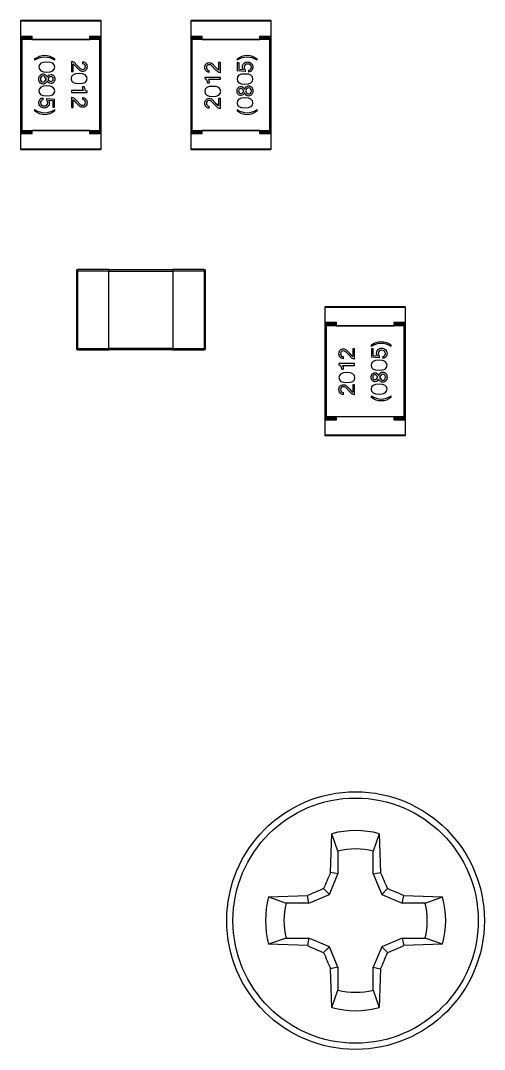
# Model space of a CAD drawing. Header units: inches. Extents: x 1.24 to 10.48, y 2 to 7.32.
# Drawn here: x 9.636 to 9.919, y 5.625 to 6.254 of the extents above; entities that cross this region are included whole.
import ezdxf

# ---------------------------------------------------------------- set-up
doc = ezdxf.new("R2010")
doc.units = ezdxf.units.IN
doc.header["$LTSCALE"] = 0.605
doc.header["$MEASUREMENT"] = 0
doc.layers.get('0').update_dxf_attribs({"linetype": 'CONTINUOUS'})

msp = doc.modelspace()

# ---------------------------------------------------------------- linework, layer by layer
at = {"color": 7, "linetype": 'Continuous'}
for p, q in [((9.63578, 6.25358), (9.63578, 6.17523)), ((9.6848, 6.25378), (9.63598, 6.25378)), ((9.685, 6.17523), (9.685, 6.25358)), ((9.73978, 6.25358), (9.73978, 6.17524)), ((9.78879, 6.25378), (9.73997, 6.25378)), ((9.78899, 6.17524), (9.78899, 6.25358)), ((9.63657, 6.24216), (9.63578, 6.24295)), ((9.64267, 6.24295), (9.63578, 6.24295)), ((9.63598, 6.24295), (9.63598, 6.24394)), ((9.63598, 6.24394), (9.64267, 6.24394)), ((9.63657, 6.24216), (9.63657, 6.18665)), ((9.68421, 6.24216), (9.63657, 6.24216)), ((9.64267, 6.24394), (9.64287, 6.24413)), ((9.64267, 6.24394), (9.64267, 6.24235)), ((9.64287, 6.24219), (9.67791, 6.24219)), ((9.67811, 6.24394), (9.67791, 6.24413)), ((9.67811, 6.24235), (9.67811, 6.24394)), ((9.67811, 6.24394), (9.6848, 6.24394)), ((9.685, 6.24295), (9.67811, 6.24295)), ((9.68421, 6.24216), (9.685, 6.24295)), ((9.68421, 6.18665), (9.68421, 6.24216)), ((9.6848, 6.24295), (9.6848, 6.24394)), ((9.74667, 6.24295), (9.73978, 6.24295)), ((9.74056, 6.24217), (9.73978, 6.24295)), ((9.73997, 6.24394), (9.73997, 6.24295)), ((9.73997, 6.24394), (9.74667, 6.24394)), ((9.74056, 6.24217), (9.74056, 6.18665)), ((9.7882, 6.24217), (9.74056, 6.24217)), ((9.74667, 6.24394), (9.74686, 6.24413)), ((9.74667, 6.24394), (9.74667, 6.24235)), ((9.74686, 6.2422), (9.7819, 6.2422)), ((9.7821, 6.24394), (9.7819, 6.24413)), ((9.7821, 6.24235), (9.7821, 6.24394)), ((9.7821, 6.24394), (9.78879, 6.24394)), ((9.78899, 6.24295), (9.7821, 6.24295)), ((9.78899, 6.24295), (9.7882, 6.24217)), ((9.7882, 6.18665), (9.7882, 6.24217)), ((9.78879, 6.24394), (9.78879, 6.24295)), ((9.64439, 6.23031), (9.64439, 6.22948)), ((9.6567, 6.22948), (9.6567, 6.23031)), ((9.66683, 6.22885), (9.66683, 6.22263)), ((9.66795, 6.22263), (9.66795, 6.22717)), ((9.66847, 6.22832), (9.6704, 6.22637)), ((9.67367, 6.22863), (9.67367, 6.22738)), ((9.75284, 6.2275), (9.75502, 6.22526)), ((9.75683, 6.22809), (9.75683, 6.22355)), ((9.75794, 6.22809), (9.75683, 6.22809)), ((9.75794, 6.22186), (9.75794, 6.22809)), ((9.76807, 6.23031), (9.76807, 6.22949)), ((9.76823, 6.22804), (9.76823, 6.223)), ((9.76935, 6.22804), (9.76823, 6.22804)), ((9.76935, 6.22403), (9.76935, 6.22804)), ((9.78038, 6.22949), (9.78038, 6.23031)), ((9.66683, 6.22263), (9.66795, 6.22263)), ((9.67194, 6.22322), (9.66976, 6.22546)), ((9.6704, 6.22637), (9.67223, 6.22443)), ((9.7511, 6.22209), (9.7511, 6.22334)), ((9.75438, 6.22435), (9.75255, 6.22629)), ((9.7563, 6.2224), (9.75438, 6.22435)), ((9.77319, 6.2226), (9.76823, 6.223)), ((9.76935, 6.22403), (9.77196, 6.22383)), ((9.77319, 6.2226), (9.77319, 6.22355)), ((9.77516, 6.22351), (9.77516, 6.22226)), ((9.65156, 6.21806), (9.65069, 6.21946)), ((9.65069, 6.21665), (9.65156, 6.21806)), ((9.74839, 6.21908), (9.74839, 6.21815)), ((9.75794, 6.21908), (9.74839, 6.21908)), ((9.75009, 6.21562), (9.75104, 6.21562)), ((9.75055, 6.21788), (9.75794, 6.21788)), ((9.75794, 6.21788), (9.75794, 6.21908)), ((9.66683, 6.21094), (9.66683, 6.20974)), ((9.67422, 6.21094), (9.66683, 6.21094)), ((9.66683, 6.20974), (9.67639, 6.20974)), ((9.67469, 6.2132), (9.67373, 6.2132)), ((9.67639, 6.20974), (9.67639, 6.21066)), ((9.77409, 6.21217), (9.77322, 6.21076)), ((9.77322, 6.21076), (9.77409, 6.20935)), ((9.64961, 6.20531), (9.64961, 6.20656)), ((9.65158, 6.20622), (9.65158, 6.20527)), ((9.65158, 6.20622), (9.65654, 6.20582)), ((9.65543, 6.20479), (9.65282, 6.20499)), ((9.65543, 6.20479), (9.65543, 6.20078)), ((9.65654, 6.20078), (9.65654, 6.20582)), ((9.66683, 6.20695), (9.66683, 6.20073)), ((9.66795, 6.20073), (9.66795, 6.20527)), ((9.66847, 6.20642), (9.6704, 6.20447)), ((9.67194, 6.20132), (9.66976, 6.20356)), ((9.6704, 6.20447), (9.67223, 6.20253)), ((9.67367, 6.20673), (9.67367, 6.20548)), ((9.75438, 6.20245), (9.75255, 6.20439)), ((9.75284, 6.2056), (9.75502, 6.20336)), ((9.7563, 6.20049), (9.75438, 6.20245)), ((9.75683, 6.20619), (9.75683, 6.20165)), ((9.75794, 6.20619), (9.75683, 6.20619)), ((9.75794, 6.19996), (9.75794, 6.20619)), ((9.64439, 6.19933), (9.64439, 6.19851)), ((9.65543, 6.20078), (9.65654, 6.20078)), ((9.6567, 6.19851), (9.6567, 6.19933)), ((9.66683, 6.20073), (9.66795, 6.20073)), ((9.7511, 6.20019), (9.7511, 6.20144)), ((9.76807, 6.19934), (9.76807, 6.19851)), ((9.78038, 6.19851), (9.78038, 6.19934)), ((9.63578, 6.18586), (9.63657, 6.18665)), ((9.63578, 6.18586), (9.64267, 6.18586)), ((9.63598, 6.18488), (9.63598, 6.18586)), ((9.64267, 6.18488), (9.63598, 6.18488)), ((9.63657, 6.18665), (9.68421, 6.18665)), ((9.64267, 6.18647), (9.64267, 6.18488)), ((9.64267, 6.18488), (9.64287, 6.18468)), ((9.67791, 6.18662), (9.64287, 6.18662)), ((9.67811, 6.18488), (9.67791, 6.18468)), ((9.67811, 6.18488), (9.67811, 6.18647)), ((9.67811, 6.18586), (9.685, 6.18586)), ((9.6848, 6.18488), (9.67811, 6.18488)), ((9.68421, 6.18665), (9.685, 6.18586)), ((9.6848, 6.18488), (9.6848, 6.18586)), ((9.74056, 6.18665), (9.73978, 6.18587)), ((9.73978, 6.18587), (9.74667, 6.18587)), ((9.73997, 6.18587), (9.73997, 6.18488)), ((9.74667, 6.18488), (9.73997, 6.18488)), ((9.74056, 6.18665), (9.7882, 6.18665)), ((9.74667, 6.18647), (9.74667, 6.18488)), ((9.74667, 6.18488), (9.74686, 6.18469)), ((9.7819, 6.18662), (9.74686, 6.18662)), ((9.7821, 6.18488), (9.7819, 6.18469)), ((9.7821, 6.18488), (9.7821, 6.18647)), ((9.7821, 6.18587), (9.78899, 6.18587)), ((9.78879, 6.18488), (9.7821, 6.18488)), ((9.7882, 6.18665), (9.78899, 6.18587)), ((9.78879, 6.18587), (9.78879, 6.18488)), ((9.63598, 6.17504), (9.6848, 6.17504)), ((9.73997, 6.17504), (9.78879, 6.17504)), ((9.6897, 6.10162), (9.67081, 6.10162)), ((9.6897, 6.05241), (9.6897, 6.10162)), ((9.72907, 6.10143), (9.6897, 6.10143)), ((9.72907, 6.05241), (9.72907, 6.10162)), ((9.74797, 6.10162), (9.72907, 6.10162)), ((9.67002, 6.10084), (9.67002, 6.0532)), ((9.74876, 6.0532), (9.74876, 6.10084)), ((9.82178, 6.07858), (9.82178, 6.00024)), ((9.87079, 6.07878), (9.82198, 6.07878)), ((9.87099, 6.00024), (9.87099, 6.07858)), ((9.82867, 6.06795), (9.82178, 6.06795)), ((9.82257, 6.06717), (9.82178, 6.06795)), ((9.82198, 6.06894), (9.82198, 6.06795)), ((9.82198, 6.06894), (9.82867, 6.06894)), ((9.82257, 6.06717), (9.82257, 6.01166)), ((9.8702, 6.06717), (9.82257, 6.06717)), ((9.82867, 6.06894), (9.82887, 6.06914)), ((9.82867, 6.06894), (9.82867, 6.06735)), ((9.82887, 6.0672), (9.8639, 6.0672)), ((9.8641, 6.06894), (9.8639, 6.06914)), ((9.8641, 6.06735), (9.8641, 6.06894)), ((9.8641, 6.06894), (9.87079, 6.06894)), ((9.87099, 6.06795), (9.8641, 6.06795)), ((9.87099, 6.06795), (9.8702, 6.06717)), ((9.8702, 6.01166), (9.8702, 6.06717)), ((9.87079, 6.06894), (9.87079, 6.06795)), ((9.67081, 6.05241), (9.6897, 6.05241)), ((9.6897, 6.05261), (9.72907, 6.05261)), ((9.72907, 6.05241), (9.74797, 6.05241)), ((9.83638, 6.04935), (9.83455, 6.05129)), ((9.83484, 6.0525), (9.83702, 6.05026)), ((9.83883, 6.05309), (9.83883, 6.04855)), ((9.83994, 6.05309), (9.83883, 6.05309)), ((9.83994, 6.04687), (9.83994, 6.05309)), ((9.85007, 6.05531), (9.85007, 6.05449)), ((9.85023, 6.05304), (9.85023, 6.048)), ((9.85135, 6.05304), (9.85023, 6.05304)), ((9.85135, 6.04903), (9.85135, 6.05304)), ((9.86238, 6.05449), (9.86238, 6.05531)), ((9.8331, 6.04709), (9.8331, 6.04834)), ((9.8383, 6.0474), (9.83638, 6.04935)), ((9.85519, 6.0476), (9.85023, 6.048)), ((9.85135, 6.04903), (9.85396, 6.04883)), ((9.85519, 6.0476), (9.85519, 6.04855)), ((9.85716, 6.04851), (9.85716, 6.04726)), ((9.83039, 6.04408), (9.83039, 6.04316)), ((9.83994, 6.04408), (9.83039, 6.04408)), ((9.83209, 6.04062), (9.83304, 6.04062)), ((9.83255, 6.04288), (9.83994, 6.04288)), ((9.83994, 6.04288), (9.83994, 6.04408)), ((9.85609, 6.03717), (9.85522, 6.03576)), ((9.85522, 6.03576), (9.85609, 6.03436)), ((9.8331, 6.02519), (9.8331, 6.02644)), ((9.83638, 6.02745), (9.83455, 6.02939)), ((9.83484, 6.0306), (9.83702, 6.02836)), ((9.8383, 6.0255), (9.83638, 6.02745)), ((9.83883, 6.03119), (9.83883, 6.02665)), ((9.83994, 6.03119), (9.83883, 6.03119)), ((9.83994, 6.02496), (9.83994, 6.03119)), ((9.85007, 6.02434), (9.85007, 6.02351)), ((9.86238, 6.02351), (9.86238, 6.02434)), ((9.82257, 6.01166), (9.82178, 6.01087)), ((9.82178, 6.01087), (9.82867, 6.01087)), ((9.82198, 6.01087), (9.82198, 6.00988)), ((9.82867, 6.00988), (9.82198, 6.00988)), ((9.82257, 6.01166), (9.8702, 6.01166)), ((9.82867, 6.01147), (9.82867, 6.00988)), ((9.82867, 6.00988), (9.82887, 6.00969)), ((9.8639, 6.01163), (9.82887, 6.01163)), ((9.8641, 6.00988), (9.8639, 6.00969)), ((9.8641, 6.00988), (9.8641, 6.01147)), ((9.8641, 6.01087), (9.87099, 6.01087)), ((9.87079, 6.00988), (9.8641, 6.00988)), ((9.8702, 6.01166), (9.87099, 6.01087)), ((9.87079, 6.01087), (9.87079, 6.00988)), ((9.82198, 6.00004), (9.87079, 6.00004)), ((9.82527, 5.73298), (9.82612, 5.75668)), ((9.82979, 5.74601), (9.82612, 5.75668)), ((9.85501, 5.75668), (9.85133, 5.74601)), ((9.85501, 5.75668), (9.85586, 5.73298)), ((9.82979, 5.74601), (9.82979, 5.73208)), ((9.85133, 5.73208), (9.85133, 5.74601)), ((9.82459, 5.71952), (9.82979, 5.73208)), ((9.82979, 5.73208), (9.82527, 5.73298)), ((9.85133, 5.73208), (9.85586, 5.73298)), ((9.85133, 5.73208), (9.85654, 5.71952)), ((9.78742, 5.71799), (9.81112, 5.71884)), ((9.78742, 5.71799), (9.7981, 5.71431)), ((9.81202, 5.71431), (9.81112, 5.71884)), ((9.81202, 5.71431), (9.82459, 5.71952)), ((9.82459, 5.71952), (9.82102, 5.72309)), ((9.85654, 5.71952), (9.86011, 5.72309)), ((9.85654, 5.71952), (9.8691, 5.71431)), ((9.8691, 5.71431), (9.87, 5.71884)), ((9.87, 5.71884), (9.8937, 5.71799)), ((9.88303, 5.71431), (9.8937, 5.71799)), ((9.81202, 5.71431), (9.7981, 5.71431)), ((9.88303, 5.71431), (9.8691, 5.71431)), ((9.7981, 5.69277), (9.78742, 5.68909)), ((9.7981, 5.69277), (9.81202, 5.69277)), ((9.81202, 5.69277), (9.81112, 5.68824)), ((9.82459, 5.68757), (9.81202, 5.69277)), ((9.8691, 5.69277), (9.85654, 5.68757)), ((9.8691, 5.69277), (9.88303, 5.69277)), ((9.8691, 5.69277), (9.87, 5.68824)), ((9.8937, 5.68909), (9.88303, 5.69277)), ((9.81112, 5.68824), (9.78742, 5.68909)), ((9.82459, 5.68757), (9.82102, 5.684)), ((9.82979, 5.675), (9.82459, 5.68757)), ((9.85654, 5.68757), (9.85133, 5.675)), ((9.85654, 5.68757), (9.86011, 5.684)), ((9.8937, 5.68909), (9.87, 5.68824)), ((9.82979, 5.675), (9.82527, 5.6741)), ((9.82612, 5.6504), (9.82527, 5.6741)), ((9.82979, 5.675), (9.82979, 5.66107)), ((9.85133, 5.66107), (9.85133, 5.675)), ((9.85133, 5.675), (9.85586, 5.6741)), ((9.85586, 5.6741), (9.85501, 5.6504)), ((9.82612, 5.6504), (9.82979, 5.66107)), ((9.85133, 5.66107), (9.85501, 5.6504))]:
    msp.add_line(p, q, dxfattribs=at)
at = {"color": 9, "linetype": 'Continuous'}
for p, q in [((9.63578, 6.25358), (9.685, 6.25358)), ((9.63598, 6.24394), (9.63598, 6.25378)), ((9.6848, 6.25378), (9.6848, 6.24394)), ((9.73978, 6.25358), (9.78899, 6.25358)), ((9.73997, 6.24394), (9.73997, 6.25378)), ((9.78879, 6.25378), (9.78879, 6.24394)), ((9.64287, 6.24413), (9.63578, 6.24413)), ((9.64287, 6.24219), (9.64287, 6.24413)), ((9.67791, 6.24413), (9.67791, 6.24219)), ((9.685, 6.24413), (9.67791, 6.24413)), ((9.74686, 6.24413), (9.73978, 6.24413)), ((9.74686, 6.2422), (9.74686, 6.24413)), ((9.7819, 6.24413), (9.7819, 6.2422)), ((9.78899, 6.24413), (9.7819, 6.24413)), ((9.63578, 6.18468), (9.64287, 6.18468)), ((9.63598, 6.17504), (9.63598, 6.18488)), ((9.64287, 6.18468), (9.64287, 6.18662)), ((9.67791, 6.18662), (9.67791, 6.18468)), ((9.67791, 6.18468), (9.685, 6.18468)), ((9.6848, 6.18488), (9.6848, 6.17504)), ((9.73978, 6.18469), (9.74686, 6.18469)), ((9.73997, 6.17504), (9.73997, 6.18488)), ((9.74686, 6.18469), (9.74686, 6.18662)), ((9.7819, 6.18662), (9.7819, 6.18469)), ((9.7819, 6.18469), (9.78899, 6.18469)), ((9.78879, 6.18488), (9.78879, 6.17504)), ((9.685, 6.17523), (9.63578, 6.17523)), ((9.78899, 6.17524), (9.73978, 6.17524)), ((9.67081, 6.05241), (9.67081, 6.10162)), ((9.74797, 6.10162), (9.74797, 6.05241)), ((9.67002, 6.10084), (9.6897, 6.10084)), ((9.6897, 6.10064), (9.72907, 6.10064)), ((9.72907, 6.10084), (9.74876, 6.10084)), ((9.82178, 6.07858), (9.87099, 6.07858)), ((9.82198, 6.06894), (9.82198, 6.07878)), ((9.87079, 6.07878), (9.87079, 6.06894)), ((9.82887, 6.06914), (9.82178, 6.06914)), ((9.82887, 6.0672), (9.82887, 6.06914)), ((9.8639, 6.06914), (9.8639, 6.0672)), ((9.87099, 6.06914), (9.8639, 6.06914)), ((9.6897, 6.0532), (9.67002, 6.0532)), ((9.72907, 6.0534), (9.6897, 6.0534)), ((9.74876, 6.0532), (9.72907, 6.0532)), ((9.82178, 6.00969), (9.82887, 6.00969)), ((9.82198, 6.00004), (9.82198, 6.00988)), ((9.82887, 6.00969), (9.82887, 6.01163)), ((9.8639, 6.01163), (9.8639, 6.00969)), ((9.8639, 6.00969), (9.87099, 6.00969)), ((9.87079, 6.00988), (9.87079, 6.00004)), ((9.87099, 6.00024), (9.82178, 6.00024))]:
    msp.add_line(p, q, dxfattribs=at)
at = {"color": 7, "linetype": 'Continuous'}
msp.add_circle((9.84056, 5.70354), 0.07874, dxfattribs=at)
at = {"color": 9, "linetype": 'Continuous'}
msp.add_circle((9.84056, 5.70354), 0.07495, dxfattribs=at)
at = {"color": 7, "linetype": 'Continuous'}
for centre, radius, start, end in [((9.63598, 6.25358), 0.000197, 90, 180), ((9.6848, 6.25358), 0.000197, 0, 90), ((9.73997, 6.25358), 0.000197, 90, 180), ((9.78879, 6.25358), 0.000197, 0, 90), ((9.63598, 6.24413), 0.000197, 180, 270), ((9.6848, 6.24413), 0.000197, 270, 0), ((9.73997, 6.24413), 0.000197, 180, 270), ((9.78879, 6.24413), 0.000197, 270, 0), ((9.63598, 6.18468), 0.000197, 90, 180), ((9.6848, 6.18468), 0.000197, 0, 90), ((9.73997, 6.18469), 0.000197, 90, 180), ((9.78879, 6.18469), 0.000197, 0, 90), ((9.63598, 6.17523), 0.000197, 180, 270), ((9.6848, 6.17523), 0.000197, 270, 0), ((9.73997, 6.17524), 0.000197, 180, 270), ((9.78879, 6.17524), 0.000197, 270, 0), ((9.67081, 6.10084), 0.000787, 90, 180), ((9.74797, 6.10084), 0.000787, 0, 90), ((9.82198, 6.07858), 0.000197, 90, 180), ((9.87079, 6.07858), 0.000197, 0, 90), ((9.82198, 6.06914), 0.000197, 180, 270), ((9.87079, 6.06914), 0.000197, 270, 0), ((9.67081, 6.0532), 0.000787, 180, 270), ((9.74797, 6.0532), 0.000787, 270, 360), ((9.82198, 6.00969), 0.000197, 90, 180), ((9.87079, 6.00969), 0.000197, 0, 90), ((9.82198, 6.00024), 0.000197, 180, 270), ((9.87079, 6.00024), 0.000197, 270, 0), ((9.84056, 5.70354), 0.05507, 74.79135, 105.20865), ((9.84056, 5.70354), 0.04381, 75.76826, 104.23174), ((10.9258, 5.25439), 1.2001, 156.49703, 157.01101), ((8.75532, 5.25439), 1.2001, 22.98899, 23.50297), ((9.84056, 5.70354), 0.05507, 164.79135, 195.20865), ((10.28972, 4.6183), 1.20009, 112.98899, 113.50298), ((9.39141, 4.6183), 1.20009, 66.49702, 67.01101), ((9.84056, 5.70354), 0.05507, 344.79135, 15.20865), ((9.84056, 5.70354), 0.04381, 165.76826, 194.23174), ((9.84056, 5.70354), 0.04381, 345.76826, 14.23174), ((10.28972, 6.78878), 1.2001, 246.49703, 247.01101), ((9.39141, 6.78878), 1.2001, 292.98899, 293.50297), ((10.9258, 6.1527), 1.2001, 202.98899, 203.50297), ((8.75532, 6.1527), 1.2001, 336.49703, 337.01101), ((9.84056, 5.70354), 0.04381, 255.76826, 284.23174), ((9.84056, 5.70354), 0.05507, 254.79135, 285.20865)]:
    msp.add_arc(centre, radius, start, end, dxfattribs=at)
for centre, start_param, end_param in [((9.64287, 6.24235), -3.141593, -1.570796), ((9.67791, 6.24235), -1.570796, 0), ((9.74686, 6.24235), -3.141593, -1.570796), ((9.7819, 6.24235), -1.570796, 0), ((9.64287, 6.18647), 1.570796, 3.141593), ((9.67791, 6.18647), 0, 1.570796), ((9.74686, 6.18647), 1.570796, 3.141593), ((9.7819, 6.18647), 0, 1.570796), ((9.82887, 6.06735), -3.141593, -1.570796), ((9.8639, 6.06735), -1.570796, 0), ((9.82887, 6.01147), 1.570796, 3.141593), ((9.8639, 6.01147), 0, 1.570796)]:
    msp.add_ellipse(centre, major_axis=(0.000197, 0), ratio=0.769231, start_param=start_param, end_param=end_param, dxfattribs=at)
for points in [[(9.64439, 6.23031), (9.64637, 6.23183), (9.64842, 6.23259), (9.65055, 6.23259)], [(9.65055, 6.2314), (9.64849, 6.2314), (9.64644, 6.23076), (9.64439, 6.22948)], [(9.65183, 6.22842), (9.6486, 6.22842), (9.64699, 6.2274), (9.64699, 6.22536)], [(9.65055, 6.23259), (9.65268, 6.23259), (9.65473, 6.23183), (9.6567, 6.23031)], [(9.6567, 6.22948), (9.65466, 6.23076), (9.65261, 6.2314), (9.65055, 6.2314)], [(9.6567, 6.22536), (9.6567, 6.2274), (9.65508, 6.22842), (9.65183, 6.22842)], [(9.66683, 6.22885), (9.66741, 6.22885), (9.66795, 6.22868), (9.66847, 6.22832)], [(9.66976, 6.22546), (9.66882, 6.22658), (9.66822, 6.22715), (9.66795, 6.22717)], [(9.67367, 6.22863), (9.6745, 6.22856), (9.67515, 6.22826), (9.67565, 6.22772)], [(9.67499, 6.22682), (9.67469, 6.22715), (9.67425, 6.22734), (9.67367, 6.22738)], [(9.67565, 6.22772), (9.67614, 6.22718), (9.67639, 6.22647), (9.67639, 6.22559)], [(9.74839, 6.22513), (9.74839, 6.22607), (9.74864, 6.22679), (9.74914, 6.2273)], [(9.74914, 6.2273), (9.74964, 6.22781), (9.75027, 6.22806), (9.75103, 6.22806)], [(9.75103, 6.22806), (9.75171, 6.22806), (9.75232, 6.22788), (9.75284, 6.2275)], [(9.76807, 6.23031), (9.77005, 6.23183), (9.7721, 6.23259), (9.77423, 6.23259)], [(9.77423, 6.2314), (9.77217, 6.2314), (9.77012, 6.23076), (9.76807, 6.22949)], [(9.77139, 6.22557), (9.77139, 6.22635), (9.77167, 6.22703), (9.77222, 6.22761)], [(9.77222, 6.22761), (9.77277, 6.2282), (9.77351, 6.22849), (9.77444, 6.22849)], [(9.77455, 6.22723), (9.77389, 6.22723), (9.77337, 6.22705), (9.77299, 6.22668)], [(9.77423, 6.23259), (9.77636, 6.23259), (9.77841, 6.23183), (9.78038, 6.23031)], [(9.78038, 6.22949), (9.77834, 6.23076), (9.77629, 6.2314), (9.77423, 6.2314)], [(9.77444, 6.22849), (9.7754, 6.22849), (9.7762, 6.22819), (9.77683, 6.22761)], [(9.77618, 6.22669), (9.77574, 6.22705), (9.77519, 6.22723), (9.77455, 6.22723)], [(9.77683, 6.22761), (9.77747, 6.22703), (9.77779, 6.22625), (9.77779, 6.22528)], [(9.64699, 6.22536), (9.64699, 6.22332), (9.6486, 6.2223), (9.65183, 6.2223)], [(9.64772, 6.2203), (9.64821, 6.22087), (9.64885, 6.22116), (9.64964, 6.22116)], [(9.64964, 6.22116), (9.65067, 6.22116), (9.65148, 6.22051), (9.65208, 6.2192)], [(9.65183, 6.2223), (9.65508, 6.2223), (9.6567, 6.22332), (9.6567, 6.22536)], [(9.65208, 6.2192), (9.65269, 6.22026), (9.65346, 6.22079), (9.65438, 6.22079)], [(9.65438, 6.22079), (9.65506, 6.22079), (9.65561, 6.22054), (9.65605, 6.22004)], [(9.67152, 6.22137), (9.66829, 6.22137), (9.66667, 6.22035), (9.66667, 6.21831)], [(9.67639, 6.21831), (9.67639, 6.22035), (9.67476, 6.22137), (9.67152, 6.22137)], [(9.67375, 6.22265), (9.67306, 6.22265), (9.67246, 6.22284), (9.67194, 6.22322)], [(9.67223, 6.22443), (9.67268, 6.22408), (9.6732, 6.2239), (9.67377, 6.2239)], [(9.67564, 6.22342), (9.67513, 6.22291), (9.67451, 6.22265), (9.67375, 6.22265)], [(9.67377, 6.2239), (9.67429, 6.2239), (9.6747, 6.22405), (9.675, 6.22435)], [(9.67544, 6.22561), (9.67544, 6.22608), (9.67529, 6.22648), (9.67499, 6.22682)], [(9.675, 6.22435), (9.67529, 6.22465), (9.67544, 6.22507), (9.67544, 6.22561)], [(9.67639, 6.22559), (9.67639, 6.22465), (9.67614, 6.22393), (9.67564, 6.22342)], [(9.74913, 6.223), (9.74863, 6.22354), (9.74839, 6.22425), (9.74839, 6.22513)], [(9.7511, 6.22209), (9.75028, 6.22216), (9.74962, 6.22246), (9.74913, 6.223)], [(9.74978, 6.22637), (9.74948, 6.22607), (9.74933, 6.22565), (9.74933, 6.22511)], [(9.74933, 6.22511), (9.74933, 6.22464), (9.74948, 6.22424), (9.74978, 6.2239)], [(9.751, 6.22682), (9.75048, 6.22682), (9.75007, 6.22667), (9.74978, 6.22637)], [(9.74978, 6.2239), (9.75008, 6.22357), (9.75052, 6.22338), (9.7511, 6.22334)], [(9.75255, 6.22629), (9.75209, 6.22664), (9.75158, 6.22682), (9.751, 6.22682)], [(9.75502, 6.22526), (9.75595, 6.22414), (9.75655, 6.22357), (9.75683, 6.22355)], [(9.75794, 6.22186), (9.75737, 6.22186), (9.75682, 6.22204), (9.7563, 6.2224)], [(9.77294, 6.22112), (9.7697, 6.22112), (9.76807, 6.2201), (9.76807, 6.21806)], [(9.77196, 6.22383), (9.77158, 6.22429), (9.77139, 6.22487), (9.77139, 6.22557)], [(9.77299, 6.22668), (9.77261, 6.22632), (9.77242, 6.22584), (9.77242, 6.22525)], [(9.77242, 6.22525), (9.77242, 6.22458), (9.77267, 6.22402), (9.77319, 6.22355)], [(9.77779, 6.21806), (9.77779, 6.2201), (9.77617, 6.22112), (9.77294, 6.22112)], [(9.77516, 6.22351), (9.77573, 6.22358), (9.77615, 6.22378), (9.77643, 6.2241)], [(9.77713, 6.22324), (9.77669, 6.22268), (9.77603, 6.22235), (9.77516, 6.22226)], [(9.77684, 6.22528), (9.77684, 6.22586), (9.77662, 6.22633), (9.77618, 6.22669)], [(9.77643, 6.2241), (9.7767, 6.22443), (9.77684, 6.22482), (9.77684, 6.22528)], [(9.77779, 6.22528), (9.77779, 6.22449), (9.77757, 6.22381), (9.77713, 6.22324)], [(9.64699, 6.21806), (9.64699, 6.21898), (9.64723, 6.21973), (9.64772, 6.2203)], [(9.64772, 6.21582), (9.64723, 6.21639), (9.64699, 6.21713), (9.64699, 6.21806)], [(9.64964, 6.21496), (9.64885, 6.21496), (9.64821, 6.21525), (9.64772, 6.21582)], [(9.64839, 6.2194), (9.64809, 6.21906), (9.64794, 6.21862), (9.64794, 6.21806)], [(9.64794, 6.21806), (9.64794, 6.21751), (9.64809, 6.21706), (9.64839, 6.21672)], [(9.64964, 6.21991), (9.64911, 6.21991), (9.64869, 6.21974), (9.64839, 6.2194)], [(9.64839, 6.21672), (9.64869, 6.21638), (9.64911, 6.21621), (9.64964, 6.21621)], [(9.65069, 6.21946), (9.65039, 6.21976), (9.65005, 6.21991), (9.64964, 6.21991)], [(9.65208, 6.21692), (9.65148, 6.21561), (9.65067, 6.21496), (9.64964, 6.21496)], [(9.64964, 6.21621), (9.65005, 6.21621), (9.65039, 6.21636), (9.65069, 6.21665)], [(9.65438, 6.21533), (9.65346, 6.21533), (9.65269, 6.21586), (9.65208, 6.21692)], [(9.65438, 6.21954), (9.65362, 6.21954), (9.65303, 6.21905), (9.65258, 6.21806)], [(9.65258, 6.21806), (9.65303, 6.21707), (9.65362, 6.21658), (9.65438, 6.21658)], [(9.65539, 6.21915), (9.65515, 6.21941), (9.65481, 6.21954), (9.65438, 6.21954)], [(9.65438, 6.21658), (9.65481, 6.21658), (9.65515, 6.21671), (9.65539, 6.21697)], [(9.65605, 6.21608), (9.65561, 6.21558), (9.65506, 6.21533), (9.65438, 6.21533)], [(9.65576, 6.21806), (9.65576, 6.21852), (9.65563, 6.21888), (9.65539, 6.21915)], [(9.65539, 6.21697), (9.65563, 6.21723), (9.65576, 6.2176), (9.65576, 6.21806)], [(9.65605, 6.22004), (9.65648, 6.21954), (9.6567, 6.21888), (9.6567, 6.21806)], [(9.6567, 6.21806), (9.6567, 6.21724), (9.65648, 6.21658), (9.65605, 6.21608)], [(9.66667, 6.21831), (9.66667, 6.21627), (9.66829, 6.21525), (9.67152, 6.21525)], [(9.67152, 6.21525), (9.67476, 6.21525), (9.67639, 6.21627), (9.67639, 6.21831)], [(9.75009, 6.21562), (9.75009, 6.21709), (9.74952, 6.21794), (9.74839, 6.21815)], [(9.75055, 6.21788), (9.75088, 6.21739), (9.75104, 6.21664), (9.75104, 6.21562)], [(9.76807, 6.21806), (9.76807, 6.21602), (9.7697, 6.215), (9.77294, 6.215)], [(9.77294, 6.215), (9.77617, 6.215), (9.77779, 6.21602), (9.77779, 6.21806)], [(9.65183, 6.21382), (9.6486, 6.21382), (9.64699, 6.2128), (9.64699, 6.21076)], [(9.64699, 6.21076), (9.64699, 6.20872), (9.6486, 6.2077), (9.65183, 6.2077)], [(9.6567, 6.21076), (9.6567, 6.2128), (9.65508, 6.21382), (9.65183, 6.21382)], [(9.65183, 6.2077), (9.65508, 6.2077), (9.6567, 6.20872), (9.6567, 6.21076)], [(9.67422, 6.21094), (9.6739, 6.21143), (9.67373, 6.21218), (9.67373, 6.2132)], [(9.67469, 6.2132), (9.67469, 6.21173), (9.67525, 6.21088), (9.67639, 6.21066)], [(9.75326, 6.21357), (9.75001, 6.21357), (9.74839, 6.21255), (9.74839, 6.21051)], [(9.74839, 6.21051), (9.74839, 6.20847), (9.75001, 6.20745), (9.75326, 6.20745)], [(9.7581, 6.21051), (9.7581, 6.21255), (9.75649, 6.21357), (9.75326, 6.21357)], [(9.75326, 6.20745), (9.75649, 6.20745), (9.7581, 6.20847), (9.7581, 6.21051)], [(9.76807, 6.21076), (9.76807, 6.21158), (9.76829, 6.21224), (9.76873, 6.21274)], [(9.76873, 6.20878), (9.76829, 6.20928), (9.76807, 6.20994), (9.76807, 6.21076)], [(9.76873, 6.21274), (9.76916, 6.21324), (9.76972, 6.21349), (9.7704, 6.21349)], [(9.7704, 6.20803), (9.76972, 6.20803), (9.76916, 6.20828), (9.76873, 6.20878)], [(9.76938, 6.21185), (9.76914, 6.21159), (9.76902, 6.21122), (9.76902, 6.21076)], [(9.76902, 6.21076), (9.76902, 6.2103), (9.76914, 6.20993), (9.76938, 6.20967)], [(9.7704, 6.21224), (9.76997, 6.21224), (9.76963, 6.21211), (9.76938, 6.21185)], [(9.76938, 6.20967), (9.76963, 6.20941), (9.76997, 6.20928), (9.7704, 6.20928)], [(9.7704, 6.21349), (9.77132, 6.21349), (9.77208, 6.21296), (9.77269, 6.2119)], [(9.77219, 6.21076), (9.77175, 6.21175), (9.77115, 6.21224), (9.7704, 6.21224)], [(9.7704, 6.20928), (9.77115, 6.20928), (9.77175, 6.20977), (9.77219, 6.21076)], [(9.77269, 6.20961), (9.77208, 6.20856), (9.77132, 6.20803), (9.7704, 6.20803)], [(9.77269, 6.2119), (9.77329, 6.21321), (9.77411, 6.21386), (9.77513, 6.21386)], [(9.77513, 6.20766), (9.77411, 6.20766), (9.77329, 6.20831), (9.77269, 6.20961)], [(9.77513, 6.21261), (9.77473, 6.21261), (9.77438, 6.21246), (9.77409, 6.21217)], [(9.77409, 6.20935), (9.77438, 6.20906), (9.77473, 6.20891), (9.77513, 6.20891)], [(9.77513, 6.21386), (9.77592, 6.21386), (9.77656, 6.21357), (9.77705, 6.213)], [(9.77638, 6.2121), (9.77608, 6.21244), (9.77566, 6.21261), (9.77513, 6.21261)], [(9.77513, 6.20891), (9.77566, 6.20891), (9.77608, 6.20908), (9.77638, 6.20942)], [(9.77705, 6.20852), (9.77656, 6.20795), (9.77592, 6.20766), (9.77513, 6.20766)], [(9.77684, 6.21076), (9.77684, 6.21131), (9.77669, 6.21176), (9.77638, 6.2121)], [(9.77638, 6.20942), (9.77669, 6.20975), (9.77684, 6.2102), (9.77684, 6.21076)], [(9.77705, 6.213), (9.77754, 6.21243), (9.77779, 6.21168), (9.77779, 6.21076)], [(9.77779, 6.21076), (9.77779, 6.20984), (9.77754, 6.20909), (9.77705, 6.20852)], [(9.64699, 6.20354), (9.64699, 6.20433), (9.64721, 6.20501), (9.64765, 6.20557)], [(9.64794, 6.20121), (9.64731, 6.20179), (9.64699, 6.20257), (9.64699, 6.20354)], [(9.64765, 6.20557), (9.64809, 6.20614), (9.64874, 6.20647), (9.64961, 6.20656)], [(9.64835, 6.20471), (9.64807, 6.20439), (9.64794, 6.204), (9.64794, 6.20354)], [(9.64794, 6.20354), (9.64794, 6.20296), (9.64816, 6.20249), (9.6486, 6.20213)], [(9.64961, 6.20531), (9.64905, 6.20524), (9.64863, 6.20504), (9.64835, 6.20471)], [(9.6486, 6.20213), (9.64904, 6.20177), (9.64958, 6.20159), (9.65023, 6.20159)], [(9.65023, 6.20159), (9.65089, 6.20159), (9.65141, 6.20177), (9.65179, 6.20214)], [(9.65236, 6.20357), (9.65236, 6.20424), (9.6521, 6.2048), (9.65158, 6.20527)], [(9.65179, 6.20214), (9.65217, 6.2025), (9.65236, 6.20298), (9.65236, 6.20357)], [(9.65338, 6.20325), (9.65338, 6.20247), (9.65311, 6.20179), (9.65255, 6.2012)], [(9.65282, 6.20499), (9.65319, 6.20453), (9.65338, 6.20395), (9.65338, 6.20325)], [(9.66683, 6.20695), (9.66741, 6.20695), (9.66795, 6.20678), (9.66847, 6.20642)], [(9.66976, 6.20356), (9.66882, 6.20468), (9.66822, 6.20525), (9.66795, 6.20527)], [(9.67223, 6.20253), (9.67268, 6.20217), (9.6732, 6.202), (9.67377, 6.202)], [(9.67367, 6.20673), (9.6745, 6.20666), (9.67515, 6.20636), (9.67565, 6.20582)], [(9.67499, 6.20492), (9.67469, 6.20525), (9.67425, 6.20544), (9.67367, 6.20548)], [(9.67377, 6.202), (9.67429, 6.202), (9.6747, 6.20215), (9.675, 6.20245)], [(9.67544, 6.20371), (9.67544, 6.20418), (9.67529, 6.20458), (9.67499, 6.20492)], [(9.675, 6.20245), (9.67529, 6.20275), (9.67544, 6.20317), (9.67544, 6.20371)], [(9.67639, 6.20369), (9.67639, 6.20275), (9.67614, 6.20203), (9.67564, 6.20152)], [(9.67565, 6.20582), (9.67614, 6.20528), (9.67639, 6.20457), (9.67639, 6.20369)], [(9.74839, 6.20323), (9.74839, 6.20417), (9.74864, 6.20489), (9.74914, 6.2054)], [(9.74913, 6.2011), (9.74863, 6.20164), (9.74839, 6.20235), (9.74839, 6.20323)], [(9.74914, 6.2054), (9.74964, 6.20591), (9.75027, 6.20616), (9.75103, 6.20616)], [(9.74978, 6.20447), (9.74948, 6.20417), (9.74933, 6.20375), (9.74933, 6.20321)], [(9.74933, 6.20321), (9.74933, 6.20274), (9.74948, 6.20233), (9.74978, 6.202)], [(9.751, 6.20492), (9.75048, 6.20492), (9.75007, 6.20477), (9.74978, 6.20447)], [(9.74978, 6.202), (9.75008, 6.20167), (9.75052, 6.20148), (9.7511, 6.20144)], [(9.75255, 6.20439), (9.75209, 6.20474), (9.75158, 6.20492), (9.751, 6.20492)], [(9.75103, 6.20616), (9.75171, 6.20616), (9.75232, 6.20598), (9.75284, 6.2056)], [(9.75502, 6.20336), (9.75595, 6.20224), (9.75655, 6.20167), (9.75683, 6.20165)], [(9.77294, 6.20652), (9.7697, 6.20652), (9.76807, 6.2055), (9.76807, 6.20346)], [(9.76807, 6.20346), (9.76807, 6.20142), (9.7697, 6.2004), (9.77294, 6.2004)], [(9.77779, 6.20346), (9.77779, 6.2055), (9.77617, 6.20652), (9.77294, 6.20652)], [(9.77294, 6.2004), (9.77617, 6.2004), (9.77779, 6.20142), (9.77779, 6.20346)], [(9.64439, 6.19933), (9.64644, 6.19806), (9.64849, 6.19742), (9.65055, 6.19742)], [(9.65055, 6.19623), (9.64842, 6.19623), (9.64637, 6.19699), (9.64439, 6.19851)], [(9.65034, 6.20033), (9.64937, 6.20033), (9.64858, 6.20062), (9.64794, 6.20121)], [(9.65255, 6.2012), (9.652, 6.20062), (9.65126, 6.20033), (9.65034, 6.20033)], [(9.65055, 6.19742), (9.65261, 6.19742), (9.65466, 6.19806), (9.6567, 6.19933)], [(9.6567, 6.19851), (9.65473, 6.19699), (9.65268, 6.19623), (9.65055, 6.19623)], [(9.67375, 6.20075), (9.67306, 6.20075), (9.67246, 6.20094), (9.67194, 6.20132)], [(9.67564, 6.20152), (9.67513, 6.20101), (9.67451, 6.20075), (9.67375, 6.20075)], [(9.7511, 6.20019), (9.75028, 6.20026), (9.74962, 6.20056), (9.74913, 6.2011)], [(9.75794, 6.19996), (9.75737, 6.19996), (9.75682, 6.20014), (9.7563, 6.20049)], [(9.76807, 6.19934), (9.77012, 6.19806), (9.77217, 6.19742), (9.77423, 6.19742)], [(9.77423, 6.19623), (9.7721, 6.19623), (9.77005, 6.19699), (9.76807, 6.19851)], [(9.77423, 6.19742), (9.77629, 6.19742), (9.77834, 6.19806), (9.78038, 6.19934)], [(9.78038, 6.19851), (9.77841, 6.19699), (9.77636, 6.19623), (9.77423, 6.19623)], [(9.85007, 6.05531), (9.85205, 6.05683), (9.8541, 6.05759), (9.85623, 6.05759)], [(9.85623, 6.05759), (9.85836, 6.05759), (9.86041, 6.05683), (9.86238, 6.05531)], [(9.83039, 6.05013), (9.83039, 6.05107), (9.83064, 6.05179), (9.83114, 6.0523)], [(9.83114, 6.0523), (9.83164, 6.05281), (9.83227, 6.05306), (9.83303, 6.05306)], [(9.83178, 6.05137), (9.83148, 6.05107), (9.83134, 6.05065), (9.83134, 6.05011)], [(9.833, 6.05182), (9.83248, 6.05182), (9.83208, 6.05167), (9.83178, 6.05137)], [(9.83455, 6.05129), (9.8341, 6.05164), (9.83358, 6.05182), (9.833, 6.05182)], [(9.83303, 6.05306), (9.83371, 6.05306), (9.83432, 6.05288), (9.83484, 6.0525)], [(9.85623, 6.0564), (9.85417, 6.0564), (9.85212, 6.05576), (9.85007, 6.05449)], [(9.85339, 6.05057), (9.85339, 6.05135), (9.85367, 6.05203), (9.85422, 6.05262)], [(9.85422, 6.05262), (9.85478, 6.0532), (9.85551, 6.05349), (9.85644, 6.05349)], [(9.85499, 6.05168), (9.85461, 6.05132), (9.85442, 6.05084), (9.85442, 6.05025)], [(9.85655, 6.05223), (9.85589, 6.05223), (9.85537, 6.05205), (9.85499, 6.05168)], [(9.86238, 6.05449), (9.86034, 6.05576), (9.85829, 6.0564), (9.85623, 6.0564)], [(9.85644, 6.05349), (9.8574, 6.05349), (9.8582, 6.0532), (9.85883, 6.05261)], [(9.85818, 6.05169), (9.85774, 6.05205), (9.85719, 6.05223), (9.85655, 6.05223)], [(9.85884, 6.05028), (9.85884, 6.05086), (9.85862, 6.05133), (9.85818, 6.05169)], [(9.85883, 6.05261), (9.85947, 6.05203), (9.85979, 6.05125), (9.85979, 6.05028)], [(9.83113, 6.048), (9.83063, 6.04854), (9.83039, 6.04925), (9.83039, 6.05013)], [(9.8331, 6.04709), (9.83228, 6.04716), (9.83162, 6.04746), (9.83113, 6.048)], [(9.83134, 6.05011), (9.83134, 6.04964), (9.83148, 6.04924), (9.83178, 6.0489)], [(9.83178, 6.0489), (9.83208, 6.04857), (9.83252, 6.04838), (9.8331, 6.04834)], [(9.83702, 6.05026), (9.83795, 6.04914), (9.83856, 6.04857), (9.83883, 6.04855)], [(9.83994, 6.04687), (9.83937, 6.04687), (9.83882, 6.04704), (9.8383, 6.0474)], [(9.85494, 6.04612), (9.8517, 6.04612), (9.85007, 6.0451), (9.85007, 6.04306)], [(9.85396, 6.04883), (9.85358, 6.04929), (9.85339, 6.04987), (9.85339, 6.05057)], [(9.85442, 6.05025), (9.85442, 6.04958), (9.85468, 6.04902), (9.85519, 6.04855)], [(9.85979, 6.04306), (9.85979, 6.0451), (9.85817, 6.04612), (9.85494, 6.04612)], [(9.85716, 6.04851), (9.85773, 6.04858), (9.85815, 6.04878), (9.85843, 6.0491)], [(9.85913, 6.04824), (9.85869, 6.04768), (9.85803, 6.04735), (9.85716, 6.04726)], [(9.85843, 6.0491), (9.8587, 6.04943), (9.85884, 6.04982), (9.85884, 6.05028)], [(9.85979, 6.05028), (9.85979, 6.04949), (9.85957, 6.04881), (9.85913, 6.04824)], [(9.83209, 6.04062), (9.83209, 6.04209), (9.83152, 6.04294), (9.83039, 6.04316)], [(9.83526, 6.03857), (9.83201, 6.03857), (9.83039, 6.03755), (9.83039, 6.03551)], [(9.83255, 6.04288), (9.83288, 6.04239), (9.83304, 6.04164), (9.83304, 6.04062)], [(9.8401, 6.03551), (9.8401, 6.03755), (9.83849, 6.03857), (9.83526, 6.03857)], [(9.85007, 6.04306), (9.85007, 6.04102), (9.8517, 6.04), (9.85494, 6.04)], [(9.85073, 6.03774), (9.85116, 6.03824), (9.85172, 6.03849), (9.8524, 6.03849)], [(9.8524, 6.03849), (9.85332, 6.03849), (9.85408, 6.03796), (9.85469, 6.0369)], [(9.85469, 6.0369), (9.85529, 6.03821), (9.85611, 6.03886), (9.85713, 6.03886)], [(9.85494, 6.04), (9.85817, 6.04), (9.85979, 6.04102), (9.85979, 6.04306)], [(9.85713, 6.03886), (9.85792, 6.03886), (9.85856, 6.03857), (9.85905, 6.038)], [(9.83039, 6.03551), (9.83039, 6.03347), (9.83201, 6.03245), (9.83526, 6.03245)], [(9.83526, 6.03245), (9.83849, 6.03245), (9.8401, 6.03347), (9.8401, 6.03551)], [(9.85007, 6.03576), (9.85007, 6.03658), (9.85029, 6.03724), (9.85073, 6.03774)], [(9.85073, 6.03378), (9.85029, 6.03428), (9.85007, 6.03494), (9.85007, 6.03576)], [(9.8524, 6.03303), (9.85172, 6.03303), (9.85116, 6.03328), (9.85073, 6.03378)], [(9.85139, 6.03685), (9.85114, 6.03659), (9.85102, 6.03622), (9.85102, 6.03576)], [(9.85102, 6.03576), (9.85102, 6.0353), (9.85114, 6.03494), (9.85139, 6.03467)], [(9.8524, 6.03724), (9.85197, 6.03724), (9.85163, 6.03711), (9.85139, 6.03685)], [(9.85139, 6.03467), (9.85163, 6.03441), (9.85197, 6.03428), (9.8524, 6.03428)], [(9.85419, 6.03576), (9.85375, 6.03675), (9.85315, 6.03724), (9.8524, 6.03724)], [(9.8524, 6.03428), (9.85315, 6.03428), (9.85375, 6.03477), (9.85419, 6.03576)], [(9.85469, 6.03462), (9.85408, 6.03356), (9.85332, 6.03303), (9.8524, 6.03303)], [(9.85713, 6.03266), (9.85611, 6.03266), (9.85529, 6.03331), (9.85469, 6.03462)], [(9.85713, 6.03761), (9.85673, 6.03761), (9.85638, 6.03746), (9.85609, 6.03717)], [(9.85609, 6.03436), (9.85638, 6.03406), (9.85673, 6.03391), (9.85713, 6.03391)], [(9.85839, 6.0371), (9.85808, 6.03744), (9.85767, 6.03761), (9.85713, 6.03761)], [(9.85713, 6.03391), (9.85767, 6.03391), (9.85808, 6.03408), (9.85839, 6.03442)], [(9.85905, 6.03352), (9.85856, 6.03295), (9.85792, 6.03266), (9.85713, 6.03266)], [(9.85884, 6.03576), (9.85884, 6.03631), (9.85869, 6.03676), (9.85839, 6.0371)], [(9.85839, 6.03442), (9.85869, 6.03475), (9.85884, 6.0352), (9.85884, 6.03576)], [(9.85905, 6.038), (9.85954, 6.03743), (9.85979, 6.03668), (9.85979, 6.03576)], [(9.85979, 6.03576), (9.85979, 6.03484), (9.85954, 6.03409), (9.85905, 6.03352)], [(9.83039, 6.02823), (9.83039, 6.02917), (9.83064, 6.02989), (9.83114, 6.0304)], [(9.83113, 6.0261), (9.83063, 6.02664), (9.83039, 6.02735), (9.83039, 6.02823)], [(9.8331, 6.02519), (9.83228, 6.02526), (9.83162, 6.02556), (9.83113, 6.0261)], [(9.83114, 6.0304), (9.83164, 6.03091), (9.83227, 6.03116), (9.83303, 6.03116)], [(9.83178, 6.02947), (9.83148, 6.02917), (9.83134, 6.02875), (9.83134, 6.02821)], [(9.83134, 6.02821), (9.83134, 6.02774), (9.83148, 6.02734), (9.83178, 6.027)], [(9.833, 6.02992), (9.83248, 6.02992), (9.83208, 6.02977), (9.83178, 6.02947)], [(9.83178, 6.027), (9.83208, 6.02667), (9.83252, 6.02648), (9.8331, 6.02644)], [(9.83455, 6.02939), (9.8341, 6.02974), (9.83358, 6.02992), (9.833, 6.02992)], [(9.83303, 6.03116), (9.83371, 6.03116), (9.83432, 6.03098), (9.83484, 6.0306)], [(9.83702, 6.02836), (9.83795, 6.02724), (9.83856, 6.02667), (9.83883, 6.02665)], [(9.85494, 6.03152), (9.8517, 6.03152), (9.85007, 6.0305), (9.85007, 6.02846)], [(9.85007, 6.02846), (9.85007, 6.02642), (9.8517, 6.0254), (9.85494, 6.0254)], [(9.85979, 6.02846), (9.85979, 6.0305), (9.85817, 6.03152), (9.85494, 6.03152)], [(9.85494, 6.0254), (9.85817, 6.0254), (9.85979, 6.02642), (9.85979, 6.02846)], [(9.83994, 6.02496), (9.83937, 6.02496), (9.83882, 6.02514), (9.8383, 6.0255)], [(9.85007, 6.02434), (9.85212, 6.02306), (9.85417, 6.02242), (9.85623, 6.02242)], [(9.85623, 6.02123), (9.8541, 6.02123), (9.85205, 6.02199), (9.85007, 6.02351)], [(9.85623, 6.02242), (9.85829, 6.02242), (9.86034, 6.02306), (9.86238, 6.02434)], [(9.86238, 6.02351), (9.86041, 6.02199), (9.85836, 6.02123), (9.85623, 6.02123)]]:
    msp.add_open_spline(points, degree=3, dxfattribs=at)

doc.saveas('drawing.dxf')
